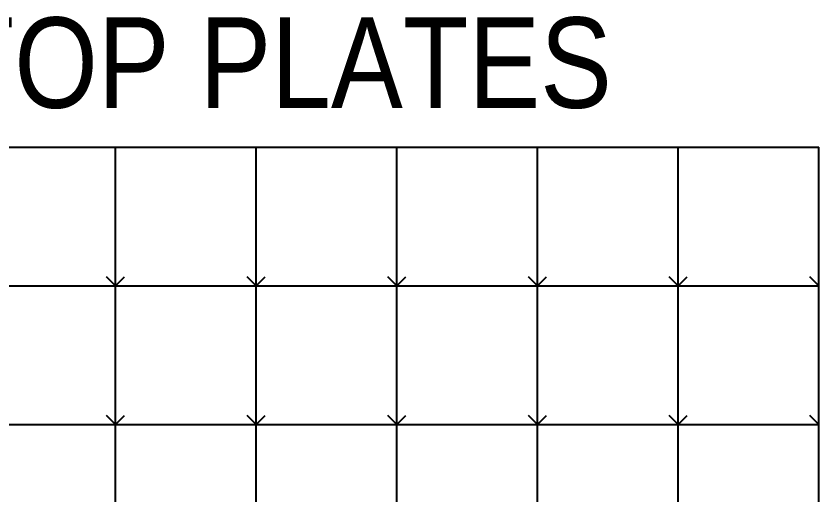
# Model space of a CAD drawing. Header units: inches. Extents: x -16404 to 14624, y -1591 to 16152.
# Drawn here: x -8915 to -8383, y 5481 to 5799 of the extents above; entities that cross this region are included whole.
import ezdxf

# ---------------------------------------------------------------- set-up
doc = ezdxf.new("R2010")
doc.units = ezdxf.units.IN
doc.header["$LTSCALE"] = 24
doc.header["$MEASUREMENT"] = 0
doc.linetypes.add('DASHED2', pattern=[0.375, 0.25, -0.125])
doc.layers.get('0').update_dxf_attribs({"linetype": 'CONTINUOUS'})
doc.layers.add('S-ANNO-GRID-NONPLOT', color=251, linetype='CONTINUOUS', plot=False)
doc.layers.add('S-ANNO-NOTE', color=4, linetype='CONTINUOUS')
doc.styles.add('Arial', font='arial.ttf', dxfattribs={"width": 0.85})

# ---------------------------------------------------------------- blocks, each defined once
blk = doc.blocks.new('Se_24x36_DETAILS_GRID')
for p, q in [((0, 23), (7.767, 23)), ((0, 15.333), (0, 23)), ((7.767, 23), (15.535, 23)), ((7.767, 15.333), (7.767, 23)), ((15.535, 23), (23.302, 23)), ((15.535, 15.333), (15.535, 23)), ((23.302, 23), (31.07, 23)), ((23.302, 15.333), (23.302, 23)), ((31.07, 15.333), (31.07, 23)), ((0, 15.333), (0.5, 15.833)), ((7.767, 15.333), (8.267, 15.833)), ((15.535, 15.333), (16.035, 15.833)), ((23.302, 15.333), (23.802, 15.833)), ((0, 15.333), (7.767, 15.333)), ((0, 7.667), (0, 15.333)), ((7.767, 15.333), (15.535, 15.333)), ((7.767, 7.667), (7.767, 15.333)), ((15.535, 15.333), (23.302, 15.333)), ((15.535, 7.667), (15.535, 15.333)), ((23.302, 15.333), (31.07, 15.333)), ((23.302, 7.667), (23.302, 15.333)), ((31.07, 7.667), (31.07, 15.333)), ((0, 7.667), (0.5, 8.167)), ((7.767, 7.667), (8.267, 8.167)), ((15.535, 7.667), (16.035, 8.167)), ((23.302, 7.667), (23.802, 8.167)), ((0, 7.667), (7.767, 7.667)), ((0, 0), (0, 7.667)), ((7.767, 7.667), (15.535, 7.667)), ((7.767, 0), (7.767, 7.667)), ((15.535, 7.667), (23.302, 7.667)), ((15.535, 0), (15.535, 7.667)), ((23.302, 7.667), (31.07, 7.667)), ((23.302, 0), (23.302, 7.667)), ((31.07, 0), (31.07, 7.667)), ((0, 0), (0.5, 0.5)), ((7.767, 0), (8.267, 0.5)), ((15.535, 0), (16.035, 0.5)), ((23.302, 0), (23.802, 0.5)), ((0, 0), (7.767, 0)), ((7.767, 0), (15.535, 0)), ((15.535, 0), (23.302, 0)), ((23.302, 0), (31.07, 0))]:
    blk.add_line(p, q)
at = {"linetype": 'DASHED2', "ltscale": 0.5}
for p, q in [((7.767, 15.333), (7.267, 15.833)), ((15.535, 15.333), (15.035, 15.833)), ((23.302, 15.333), (22.802, 15.833)), ((31.07, 15.333), (30.57, 15.833)), ((7.767, 7.667), (7.267, 8.167)), ((15.535, 7.667), (15.035, 8.167)), ((23.302, 7.667), (22.802, 8.167)), ((31.07, 7.667), (30.57, 8.167)), ((7.767, 0), (7.267, 0.5)), ((15.535, 0), (15.035, 0.5)), ((23.302, 0), (22.802, 0.5)), ((31.07, 0), (30.57, 0.5))]:
    blk.add_line(p, q, dxfattribs=at)

msp = doc.modelspace()

# ---------------------------------------------------------------- block references
at = {"layer": 'S-ANNO-GRID-NONPLOT', "xscale": 12, "yscale": 12, "zscale": 12}
for p in [(-9128.3678, 5436), (-8755.5314, 5436)]:
    msp.add_blockref('Se_24x36_DETAILS_GRID', p, dxfattribs=at)

# ---------------------------------------------------------------- texts
at = {"layer": 'S-ANNO-NOTE', "color": 2, "insert": (-8739.58713, 5798), "char_height": 60, "width": 710.3553455, "attachment_point": 2, "style": 'Arial'}
msp.add_mtext('TOP PLATES', dxfattribs=at)

doc.saveas('drawing.dxf')
